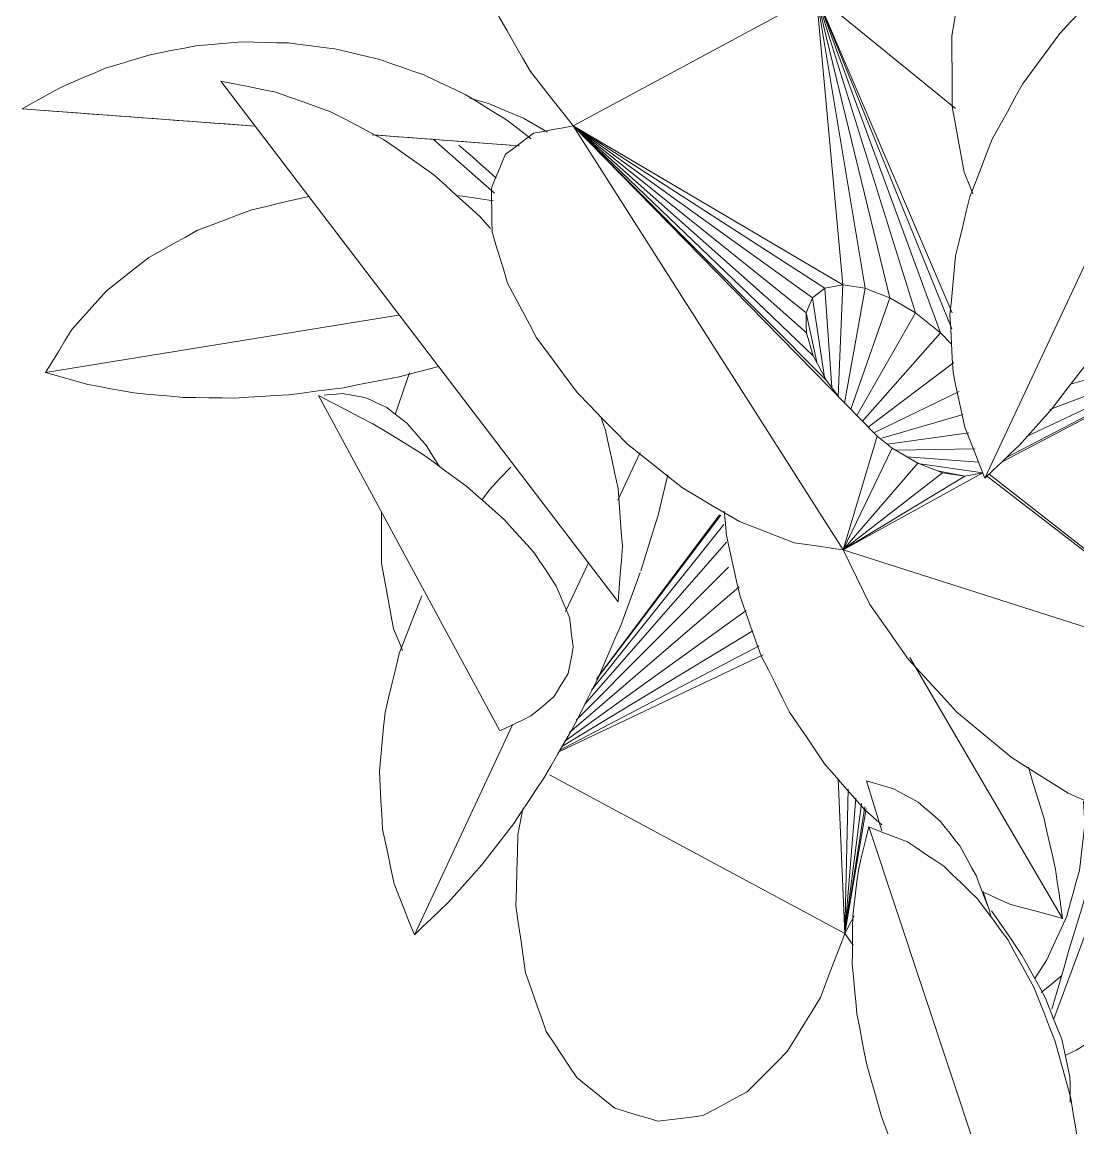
# Model space of a CAD drawing. Header units: metres. Extents: x 13.9 to 26.7, y -0.2 to 3.2.
# Drawn here: x 16.4826 to 16.5728, y 0.5277 to 0.6222 of the extents above; entities that cross this region are included whole.
import ezdxf

# ---------------------------------------------------------------- set-up
doc = ezdxf.new("R2010")
doc.units = ezdxf.units.M
doc.layers.add('Importações nas famílias', color=10, linetype='Continuous', lineweight=5)
doc.layers.add('Vegetação', color=7, linetype='Continuous', lineweight=5)

# ---------------------------------------------------------------- blocks, each defined once
blk = doc.blocks.new('Planta_pergolado_12200 - plantas pergolado_skp_Component_12-V111-Corte 1')
at = {"layer": 'Importações nas famílias'}
for p, q in [((16.556049, 0.553087), (16.554726, 0.557353)), ((16.565365, 0.545662), (16.565195, 0.546346))]:
    blk.add_line(p, q, dxfattribs=at)
at = {"layer": 'Importações nas famílias', "flags": 128}
for points in [[(16.55704, 0.556678), (16.556462, 0.556847), (16.555883, 0.557016), (16.555304, 0.557184), (16.554726, 0.557353)], [(16.559156, 0.555518), (16.558627, 0.555808), (16.558098, 0.556098), (16.557569, 0.556388), (16.55704, 0.556678)], [(16.561049, 0.553883), (16.560575, 0.554292), (16.560102, 0.554701), (16.559629, 0.555109), (16.559156, 0.555518)], [(16.562698, 0.551794), (16.562285, 0.552316), (16.561873, 0.552839), (16.561461, 0.553361), (16.561049, 0.553883)], [(16.564085, 0.549272), (16.563738, 0.549902), (16.563391, 0.550533), (16.563045, 0.551163), (16.562698, 0.551794)], [(16.565195, 0.546346), (16.564918, 0.547077), (16.56464, 0.547809), (16.564363, 0.54854), (16.564085, 0.549272)], [(16.565405, 0.546249), (16.566056, 0.545302), (16.566707, 0.544355), (16.567358, 0.543407), (16.568008, 0.54246)], [(16.568008, 0.54246), (16.568512, 0.541539), (16.569015, 0.540619), (16.569518, 0.539698), (16.570022, 0.538777)], [(16.570022, 0.538777), (16.570366, 0.537904), (16.570709, 0.53703), (16.571053, 0.536157), (16.571397, 0.535284)], [(16.571397, 0.535284), (16.571574, 0.534479), (16.57175, 0.533674), (16.571927, 0.532869), (16.572103, 0.532064)], [(16.572103, 0.532064), (16.572108, 0.531347), (16.572113, 0.530629), (16.572118, 0.529911)]]:
    blk.add_lwpolyline(points, dxfattribs=at)
blk = doc.blocks.new('Planta_pergolado_12200 - plantas pergolado_skp_Component_12-V113-Corte 1')
at = {"layer": 'Importações nas famílias'}
blk.add_line((16.507928, 0.590257), (16.523421, 0.56162), dxfattribs=at)
at = {"layer": 'Importações nas famílias', "flags": 128}
for points in [[(16.508434, 0.590303), (16.50894, 0.590348), (16.509445, 0.590393), (16.509951, 0.590439)], [(16.509951, 0.590439), (16.510439, 0.590354), (16.510927, 0.590269), (16.511415, 0.590184), (16.511903, 0.5901)], [(16.512568, 0.587859), (16.511408, 0.588459), (16.510248, 0.589058), (16.509088, 0.589658), (16.507928, 0.590257)], [(16.511903, 0.5901), (16.512367, 0.589886), (16.512832, 0.589672), (16.513297, 0.589458), (16.513762, 0.589244)], [(16.513762, 0.589244), (16.514198, 0.588903), (16.514634, 0.588563), (16.515071, 0.588222), (16.515507, 0.587881)], [(16.516828, 0.585251), (16.515763, 0.585903), (16.514698, 0.586555), (16.513633, 0.587207), (16.512568, 0.587859)], [(16.515507, 0.587881), (16.515911, 0.587418), (16.516314, 0.586954), (16.516717, 0.58649), (16.51712, 0.586027)], [(16.51712, 0.586027), (16.517486, 0.585445), (16.517851, 0.584864), (16.518217, 0.584282)], [(16.520607, 0.582495), (16.519662, 0.583184), (16.518718, 0.583873), (16.517773, 0.584562), (16.516828, 0.585251)], [(16.523817, 0.579655), (16.523015, 0.580365), (16.522212, 0.581075), (16.52141, 0.581785), (16.520607, 0.582495)], [(16.526383, 0.576798), (16.525742, 0.577513), (16.5251, 0.578227), (16.524459, 0.578941), (16.523817, 0.579655)], [(16.528244, 0.573992), (16.527779, 0.574693), (16.527314, 0.575395), (16.526848, 0.576097), (16.526383, 0.576798)], [(16.529357, 0.571301), (16.529079, 0.571974), (16.528801, 0.572646), (16.528523, 0.573319), (16.528244, 0.573992)], [(16.529696, 0.568789), (16.529611, 0.569417), (16.529526, 0.570045), (16.529442, 0.570673), (16.529357, 0.571301)], [(16.529252, 0.566515), (16.529363, 0.567084), (16.529474, 0.567652), (16.529585, 0.568221), (16.529696, 0.568789)], [(16.528036, 0.564533), (16.52834, 0.565029), (16.528644, 0.565524), (16.528948, 0.56602), (16.529252, 0.566515)], [(16.526077, 0.562888), (16.526567, 0.563299), (16.527057, 0.563711), (16.527547, 0.564122), (16.528036, 0.564533)], [(16.523421, 0.56162), (16.524085, 0.561937), (16.524749, 0.562254), (16.525413, 0.562571), (16.526077, 0.562888)]]:
    blk.add_lwpolyline(points, dxfattribs=at)
blk = doc.blocks.new('Planta_pergolado_12200 - plantas pergolado_skp_Component_12-V114-Corte 1')
at = {"layer": 'Importações nas famílias'}
for p, q in [((16.499597, 0.617119), (16.533536, 0.572636)), ((16.522616, 0.604523), (16.521737, 0.605541)), ((16.532431, 0.587319), (16.532005, 0.588509))]:
    blk.add_line(p, q, dxfattribs=at)
at = {"layer": 'Importações nas famílias', "flags": 128}
for points in [[(16.504291, 0.616184), (16.503118, 0.616418), (16.501944, 0.616652), (16.50077, 0.616886), (16.499597, 0.617119)], [(16.50896, 0.614512), (16.507793, 0.61493), (16.506625, 0.615348), (16.505458, 0.615766), (16.504291, 0.616184)], [(16.513494, 0.612141), (16.51236, 0.612733), (16.511227, 0.613326), (16.510093, 0.613919), (16.50896, 0.614512)], [(16.517786, 0.609127), (16.516713, 0.60988), (16.51564, 0.610634), (16.514567, 0.611387), (16.513494, 0.612141)], [(16.521737, 0.605541), (16.52075, 0.606437), (16.519762, 0.607334), (16.518774, 0.60823), (16.517786, 0.609127)], [(16.533513, 0.582329), (16.533243, 0.583576), (16.532972, 0.584824), (16.532702, 0.586071), (16.532431, 0.587319)], [(16.533884, 0.577396), (16.533791, 0.578629), (16.533699, 0.579863), (16.533606, 0.581096), (16.533513, 0.582329)], [(16.533536, 0.572636), (16.533623, 0.573826), (16.53371, 0.575016), (16.533797, 0.576206), (16.533884, 0.577396)]]:
    blk.add_lwpolyline(points, dxfattribs=at)
blk = doc.blocks.new('Planta_pergolado_12200 - plantas pergolado_skp_Component_12-V94-Corte 1')
at = {"layer": 'Importações nas famílias'}
for p, q in [((16.660592, 0.425915), (16.666994, 0.44325)), ((16.661615, 0.422804), (16.662495, 0.423227))]:
    blk.add_line(p, q, dxfattribs=at)
at = {"layer": 'Importações nas famílias', "flags": 128}
for points in [[(16.66562, 0.44369), (16.665389, 0.442996), (16.665057, 0.442001), (16.664726, 0.441007)], [(16.674859, 0.44128), (16.674803, 0.44206), (16.674747, 0.44284)], [(16.674565, 0.43823), (16.674638, 0.438992), (16.674712, 0.439755), (16.674785, 0.440517), (16.674859, 0.44128)], [(16.664726, 0.441007), (16.664376, 0.439896), (16.664025, 0.438786), (16.663674, 0.437675), (16.663323, 0.436565)], [(16.673756, 0.435285), (16.673958, 0.436021), (16.67416, 0.436757), (16.674363, 0.437494), (16.674565, 0.43823)], [(16.663323, 0.436565), (16.662961, 0.435364), (16.662599, 0.434164), (16.662236, 0.432963), (16.661874, 0.431763)], [(16.672441, 0.432479), (16.67277, 0.43318), (16.673098, 0.433882), (16.673427, 0.434584), (16.673756, 0.435285)], [(16.661874, 0.431763), (16.661509, 0.430501), (16.661144, 0.429238), (16.660778, 0.427976), (16.660413, 0.426714)], [(16.670635, 0.429841), (16.671086, 0.430501), (16.671538, 0.43116), (16.671989, 0.431819), (16.672441, 0.432479)], [(16.668357, 0.427403), (16.668926, 0.428012), (16.669496, 0.428622), (16.670065, 0.429232), (16.670635, 0.429841)], [(16.665634, 0.425189), (16.666315, 0.425743), (16.666995, 0.426296), (16.667676, 0.426849), (16.668357, 0.427403)], [(16.662495, 0.423227), (16.663279, 0.423717), (16.664064, 0.424208), (16.664849, 0.424699), (16.665634, 0.425189)]]:
    blk.add_lwpolyline(points, dxfattribs=at)
blk = doc.blocks.new('Planta_pergolado_12200 - plantas pergolado_skp_Component_17-V115-Corte 1')
at = {"layer": 'Importações nas famílias'}
for p, q in [((16.529688, 0.613296), (16.550435, 0.624489)), ((16.56104, 0.595629), (16.550435, 0.624489)), ((16.550435, 0.624489), (16.558913, 0.597321)), ((16.550435, 0.624489), (16.556718, 0.598619)), ((16.562016, 0.595969), (16.550435, 0.624489)), ((16.562322, 0.614782), (16.550435, 0.624489)), ((16.550435, 0.624489), (16.562046, 0.597341)), ((16.552717, 0.599713), (16.550435, 0.624489)), ((16.554604, 0.599435), (16.550435, 0.624489)), ((16.529688, 0.613296), (16.549594, 0.595629)), ((16.529688, 0.613296), (16.550188, 0.59366)), ((16.529688, 0.613296), (16.551309, 0.591546)), ((16.529688, 0.613296), (16.555646, 0.586785)), ((16.529688, 0.613296), (16.55275, 0.577074)), ((16.552717, 0.599713), (16.529688, 0.613296)), ((16.529688, 0.613296), (16.551184, 0.599435)), ((16.529688, 0.613296), (16.550109, 0.598619)), ((16.529688, 0.613296), (16.549567, 0.597321)), ((16.551184, 0.599435), (16.550109, 0.598619)), ((16.552717, 0.599713), (16.551184, 0.599435)), ((16.55176, 0.590938), (16.551184, 0.599435)), ((16.552324, 0.590179), (16.552717, 0.599713)), ((16.554604, 0.599435), (16.552717, 0.599713)), ((16.554604, 0.599435), (16.552865, 0.589625)), ((16.555029, 0.599271), (16.554604, 0.599435)), ((16.555029, 0.599271), (16.556718, 0.598619)), ((16.550109, 0.598619), (16.549567, 0.597321)), ((16.551152, 0.591841), (16.550109, 0.598619)), ((16.55339, 0.589088), (16.556718, 0.598619)), ((16.556718, 0.598619), (16.558913, 0.597321)), ((16.549567, 0.597321), (16.550478, 0.593112)), ((16.549567, 0.597321), (16.549583, 0.596307)), ((16.553899, 0.588568), (16.558913, 0.597321)), ((16.558913, 0.597321), (16.56104, 0.595629)), ((16.549583, 0.596307), (16.549594, 0.595629)), ((16.549594, 0.595629), (16.550188, 0.59366)), ((16.554396, 0.588061), (16.56104, 0.595629)), ((16.56104, 0.595629), (16.561939, 0.594704)), ((16.550188, 0.59366), (16.551309, 0.591546)), ((16.554885, 0.587562), (16.562201, 0.593091)), ((16.57345, 0.593036), (16.574089, 0.593143)), ((16.551309, 0.591546), (16.55233, 0.590171)), ((16.572137, 0.591238), (16.573932, 0.591738)), ((16.55537, 0.587066), (16.562638, 0.590622)), ((16.570393, 0.58906), (16.573779, 0.590362)), ((16.556049, 0.586626), (16.562996, 0.588657)), ((16.566621, 0.584939), (16.573638, 0.588589)), ((16.56838, 0.586763), (16.573654, 0.589239)), ((16.566368, 0.584617), (16.573674, 0.588487)), ((16.555646, 0.586785), (16.55275, 0.577074)), ((16.555646, 0.586785), (16.556921, 0.585771)), ((16.556512, 0.586096), (16.563473, 0.587074)), ((16.556921, 0.585771), (16.55275, 0.577074)), ((16.556921, 0.585771), (16.559116, 0.584473)), ((16.557235, 0.585585), (16.564014, 0.585724)), ((16.558169, 0.585033), (16.564301, 0.584578)), ((16.559116, 0.584473), (16.55275, 0.577074)), ((16.559116, 0.584473), (16.561229, 0.583657)), ((16.559116, 0.584463), (16.56465, 0.583657)), ((16.560804, 0.583821), (16.563116, 0.583379)), ((16.561229, 0.583657), (16.55275, 0.577074)), ((16.55275, 0.577074), (16.56465, 0.583657)), ((16.55275, 0.577074), (16.563116, 0.583379)), ((16.561229, 0.583657), (16.563116, 0.583379)), ((16.563116, 0.583379), (16.56465, 0.583657)), ((16.564939, 0.583434), (16.576688, 0.574393)), ((16.576608, 0.574615), (16.565201, 0.583558)), ((16.58775, 0.565881), (16.55275, 0.577074)), ((16.585379, 0.567705), (16.58775, 0.565881)), ((16.58775, 0.565881), (16.585428, 0.567701)), ((16.587664, 0.567632), (16.58775, 0.565881))]:
    blk.add_line(p, q, dxfattribs=at)
at = {"layer": 'Importações nas famílias', "flags": 128}
for points in [[(16.52778, 0.636979), (16.526977, 0.636764), (16.526173, 0.636548), (16.52537, 0.636333), (16.524567, 0.636117)], [(16.53183, 0.636608), (16.530817, 0.636701), (16.529805, 0.636794), (16.528792, 0.636886), (16.52778, 0.636979)], [(16.524567, 0.636117), (16.524028, 0.635609), (16.523489, 0.6351), (16.522949, 0.634591), (16.52241, 0.634082)], [(16.536034, 0.635169), (16.535288, 0.635424), (16.534135, 0.635819), (16.532982, 0.636214), (16.53183, 0.636608)], [(16.52241, 0.634082), (16.522172, 0.633314), (16.521933, 0.632547), (16.521695, 0.631779), (16.521456, 0.631011)], [(16.521456, 0.631011), (16.521535, 0.630037), (16.521613, 0.629063), (16.521692, 0.628089), (16.52177, 0.627115)], [(16.553808, 0.629333), (16.553111, 0.628836), (16.552414, 0.628339), (16.551717, 0.627842)], [(16.563542, 0.629165), (16.562297, 0.629445), (16.561052, 0.629724), (16.559808, 0.630004)], [(16.550435, 0.624489), (16.549344, 0.625556), (16.548253, 0.626623), (16.547162, 0.62769), (16.546072, 0.628757)], [(16.551717, 0.627842), (16.551397, 0.627004), (16.551076, 0.626166), (16.550756, 0.625327), (16.550435, 0.624489)], [(16.52177, 0.627115), (16.52216, 0.626001), (16.52255, 0.624887), (16.522941, 0.623772), (16.523331, 0.622658)], [(16.523331, 0.622658), (16.524006, 0.62148), (16.524681, 0.620302), (16.525356, 0.619123), (16.526031, 0.617945)], [(16.526031, 0.617945), (16.526946, 0.616783), (16.52786, 0.615621), (16.528774, 0.614458), (16.529688, 0.613296)], [(16.529688, 0.613296), (16.528838, 0.613142), (16.527988, 0.612988), (16.527138, 0.612833), (16.526288, 0.612679)], [(16.526288, 0.612679), (16.525693, 0.612227), (16.525097, 0.611774), (16.524502, 0.611322), (16.523906, 0.61087)], [(16.523906, 0.61087), (16.523605, 0.61015), (16.523305, 0.609431), (16.523004, 0.608711), (16.522704, 0.607992)], [(16.522704, 0.607992), (16.522718, 0.607054), (16.522733, 0.606116), (16.522748, 0.605178), (16.522763, 0.604241)], [(16.522763, 0.604241), (16.523092, 0.603149), (16.523421, 0.602057), (16.523751, 0.600965), (16.52408, 0.599873)], [(16.52408, 0.599873), (16.524701, 0.598701), (16.525323, 0.597529), (16.525944, 0.596357), (16.526565, 0.595185)], [(16.526565, 0.595185), (16.527436, 0.594013), (16.528307, 0.592841), (16.529178, 0.591669), (16.530049, 0.590498)], [(16.530049, 0.590498), (16.53111, 0.589406), (16.532171, 0.588314), (16.533232, 0.587222), (16.534294, 0.58613)], [(16.534294, 0.58613), (16.535473, 0.585192), (16.536652, 0.584254), (16.537831, 0.583316), (16.539011, 0.582379)], [(16.539011, 0.582379), (16.540227, 0.581659), (16.541444, 0.580939), (16.542661, 0.58022), (16.543878, 0.5795)], [(16.602814, 0.57864), (16.602036, 0.579821), (16.601259, 0.581003)], [(16.543878, 0.5795), (16.54505, 0.579048), (16.546221, 0.578596), (16.547393, 0.578143), (16.548564, 0.577691)], [(16.548564, 0.577691), (16.549611, 0.577537), (16.550657, 0.577383), (16.551703, 0.577228), (16.55275, 0.577074)], [(16.55275, 0.577074), (16.553315, 0.575912), (16.553881, 0.57475), (16.554447, 0.573587), (16.555012, 0.572425)], [(16.605668, 0.569887), (16.605463, 0.570926), (16.605257, 0.571965), (16.605052, 0.573004)], [(16.555012, 0.572425), (16.555838, 0.571247), (16.556663, 0.570069), (16.557488, 0.56889), (16.558313, 0.567712)], [(16.605218, 0.566458), (16.60533, 0.567315), (16.605443, 0.568173), (16.605555, 0.56903), (16.605668, 0.569887)], [(16.558313, 0.567712), (16.559342, 0.566598), (16.560371, 0.565483), (16.561399, 0.564369), (16.562428, 0.563255)], [(16.58882, 0.561613), (16.588552, 0.56268), (16.588285, 0.563747), (16.588017, 0.564814), (16.58775, 0.565881)], [(16.58775, 0.565881), (16.588949, 0.565317), (16.590149, 0.564753), (16.591348, 0.564189), (16.592548, 0.563625)], [(16.603529, 0.563988), (16.603951, 0.564605), (16.604373, 0.565223), (16.604795, 0.56584), (16.605218, 0.566458)], [(16.600716, 0.562645), (16.601419, 0.56298), (16.602122, 0.563316), (16.602826, 0.563652), (16.603529, 0.563988)], [(16.562428, 0.563255), (16.56359, 0.562281), (16.564752, 0.561307), (16.565913, 0.560333), (16.567075, 0.559359)], [(16.592548, 0.563625), (16.593654, 0.563349), (16.594759, 0.563073), (16.595865, 0.562797), (16.59697, 0.562521)], [(16.59697, 0.562521), (16.597907, 0.562552), (16.598843, 0.562583), (16.599779, 0.562614), (16.600716, 0.562645)], [(16.588624, 0.558018), (16.588673, 0.558917), (16.588722, 0.559816), (16.588771, 0.560715), (16.58882, 0.561613)], [(16.567075, 0.559359), (16.568291, 0.558591), (16.569507, 0.557823), (16.570723, 0.557056), (16.571939, 0.556288)], [(16.587177, 0.55534), (16.587538, 0.55601), (16.5879, 0.556679), (16.588262, 0.557349), (16.588624, 0.558018)], [(16.571939, 0.556288), (16.573126, 0.555779), (16.574314, 0.55527), (16.575501, 0.554762), (16.576688, 0.554253)], [(16.584575, 0.553762), (16.585226, 0.554157), (16.585876, 0.554551), (16.586526, 0.554946), (16.587177, 0.55534)], [(16.576688, 0.554253), (16.577765, 0.554037), (16.578843, 0.553822), (16.57992, 0.553606), (16.580998, 0.553391)], [(16.580998, 0.553391), (16.581892, 0.553484), (16.582787, 0.553577), (16.583681, 0.553669), (16.584575, 0.553762)]]:
    blk.add_lwpolyline(points, dxfattribs=at)
blk = doc.blocks.new('Planta_pergolado_12200 - plantas pergolado_skp_Component_16-V116-Corte 1')
for name, p in [('Planta_pergolado_12200 - plantas pergolado_skp_Component_17-V115-Corte 1', (0, 0)), ('Planta_pergolado_12200 - plantas pergolado_skp_Component_12-V114-Corte 1', (0, 0)), ('Planta_pergolado_12200 - plantas pergolado_skp_Component_12-V113-Corte 1', (0, 0)), ('Planta_pergolado_12200 - plantas pergolado_skp_Component_12-V111-Corte 1', (0, 0)), ('Planta_pergolado_12200 - plantas pergolado_skp_Component_12-V94-Corte 1', (-0.089853, 0.111116))]:
    blk.add_blockref(name, p)
blk = doc.blocks.new('Planta_pergolado_12200 - plantas pergolado_skp_-3067411-Corte 1')
blk.add_blockref('Planta_pergolado_12200 - plantas pergolado_skp_Component_16-V116-Corte 1', (0, 0))
blk = doc.blocks.new('Planta_pergolado_12200 - plantas pergolado_skp_-3067423-Corte 1')
blk.add_blockref('Planta_pergolado_12200 - plantas pergolado_skp_-3067411-Corte 1', (0, 0))
blk = doc.blocks.new('Planta_pergolado_12200 - plantas pergolado_skp_Component_12-V97-Corte 1')
at = {"layer": 'Importações nas famílias'}
blk.add_line((16.611776, 0.384133), (16.628182, 0.334684), dxfattribs=at)
at = {"layer": 'Importações nas famílias', "flags": 128}
for points in [[(16.611776, 0.384133), (16.61155, 0.383211), (16.611323, 0.38229), (16.611096, 0.381368), (16.61087, 0.380446)], [(16.615054, 0.382849), (16.614235, 0.38317), (16.613415, 0.383491), (16.612596, 0.383812), (16.611776, 0.384133)], [(16.618171, 0.380782), (16.617392, 0.381299), (16.616613, 0.381816), (16.615833, 0.382333), (16.615054, 0.382849)], [(16.621053, 0.377979), (16.620333, 0.37868), (16.619612, 0.379381), (16.618891, 0.380081), (16.618171, 0.380782)], [(16.61087, 0.380446), (16.610751, 0.379466), (16.610632, 0.378486), (16.610513, 0.377506), (16.610394, 0.376526)], [(16.623633, 0.374507), (16.622988, 0.375375), (16.622343, 0.376243), (16.621698, 0.377111), (16.621053, 0.377979)], [(16.610394, 0.376526), (16.610385, 0.375499), (16.610375, 0.374471), (16.610365, 0.373444), (16.610356, 0.372416)], [(16.625851, 0.370447), (16.625297, 0.371462), (16.624742, 0.372477), (16.624188, 0.373492), (16.623633, 0.374507)], [(16.610356, 0.372416), (16.610456, 0.371352), (16.610555, 0.370289), (16.610655, 0.369225), (16.610755, 0.368161)], [(16.627654, 0.365893), (16.627203, 0.367032), (16.626753, 0.36817), (16.626302, 0.369308), (16.625851, 0.370447)], [(16.610755, 0.368161), (16.610963, 0.367073), (16.611171, 0.365985), (16.611378, 0.364897), (16.611586, 0.363809)], [(16.629, 0.360954), (16.628664, 0.362189), (16.628327, 0.363424), (16.627991, 0.364659), (16.627654, 0.365893)], [(16.611586, 0.363809), (16.6119, 0.362709), (16.612214, 0.361609), (16.612528, 0.360508), (16.612842, 0.359408)], [(16.629858, 0.355745), (16.629644, 0.357047), (16.629429, 0.358349), (16.629215, 0.359652), (16.629, 0.360954)], [(16.612842, 0.359408), (16.613258, 0.358308), (16.613674, 0.357208), (16.61409, 0.356108), (16.614507, 0.355007)], [(16.630207, 0.350387), (16.63012, 0.351726), (16.630033, 0.353066), (16.629945, 0.354405), (16.629858, 0.355745)], [(16.614507, 0.355007), (16.615021, 0.353919), (16.615535, 0.352831), (16.616049, 0.351743), (16.616563, 0.350655)], [(16.616563, 0.350655), (16.617169, 0.349592), (16.617775, 0.348528), (16.618381, 0.347464), (16.618987, 0.3464)], [(16.63004, 0.345007), (16.630081, 0.346352), (16.630123, 0.347697), (16.630165, 0.349042), (16.630207, 0.350387)], [(16.618987, 0.3464), (16.619678, 0.345373), (16.62037, 0.344345), (16.621061, 0.343318), (16.621753, 0.34229)], [(16.629359, 0.339732), (16.629529, 0.341051), (16.629699, 0.34237), (16.629869, 0.343688), (16.63004, 0.345007)], [(16.621753, 0.34229), (16.622522, 0.34131), (16.623291, 0.34033), (16.62406, 0.33935), (16.624829, 0.33837)], [(16.628182, 0.334684), (16.628476, 0.335946), (16.62877, 0.337208), (16.629065, 0.33847), (16.629359, 0.339732)], [(16.624829, 0.33837), (16.625667, 0.337448), (16.626505, 0.336527), (16.627343, 0.335605), (16.628182, 0.334684)]]:
    blk.add_lwpolyline(points, dxfattribs=at)
blk = doc.blocks.new('Planta_pergolado_12200 - plantas pergolado_skp_Component_16-V194-Corte 1')
blk.add_blockref('Planta_pergolado_12200 - plantas pergolado_skp_Component_12-V97-Corte 1', (-0.056836, 0.16928))
blk = doc.blocks.new('Planta_pergolado_12200 - plantas pergolado_skp_Component_12-V101-Corte 1')
at = {"layer": 'Importações nas famílias'}
blk.add_line((16.621676, 0.249074), (16.645103, 0.299144), dxfattribs=at)
at = {"layer": 'Importações nas famílias', "flags": 128}
for points in [[(16.645103, 0.299144), (16.643924, 0.298627), (16.642745, 0.29811), (16.641566, 0.297593), (16.640387, 0.297076)], [(16.644533, 0.294468), (16.644676, 0.295637), (16.644818, 0.296806), (16.644961, 0.297975), (16.645103, 0.299144)], [(16.640387, 0.297076), (16.639266, 0.296389), (16.638146, 0.295702), (16.637026, 0.295015), (16.635905, 0.294328)], [(16.635905, 0.294328), (16.63487, 0.293487), (16.633835, 0.292646), (16.6328, 0.291805), (16.631765, 0.290964)], [(16.643656, 0.289712), (16.643875, 0.290901), (16.644094, 0.29209), (16.644314, 0.293279), (16.644533, 0.294468)], [(16.631765, 0.290964), (16.630839, 0.289988), (16.629914, 0.289013), (16.628988, 0.288038), (16.628062, 0.287063)], [(16.642483, 0.284928), (16.642776, 0.286124), (16.643069, 0.28732), (16.643363, 0.288516), (16.643656, 0.289712)], [(16.628062, 0.287063), (16.627268, 0.285976), (16.626473, 0.28489), (16.625679, 0.283803), (16.624884, 0.282717)], [(16.641026, 0.280171), (16.64139, 0.281361), (16.641755, 0.28255), (16.642119, 0.283739), (16.642483, 0.284928)], [(16.624884, 0.282717), (16.62424, 0.281544), (16.623595, 0.280372), (16.622951, 0.2792), (16.622306, 0.278027)], [(16.639302, 0.275493), (16.639733, 0.276663), (16.640164, 0.277832), (16.640595, 0.279002), (16.641026, 0.280171)], [(16.622306, 0.278027), (16.621826, 0.276797), (16.621347, 0.275566), (16.620867, 0.274335), (16.620387, 0.273105)], [(16.63733, 0.270946), (16.637823, 0.272083), (16.638316, 0.27322), (16.638809, 0.274357), (16.639302, 0.275493)], [(16.620387, 0.273105), (16.620084, 0.271845), (16.61978, 0.270585), (16.619477, 0.269325), (16.619173, 0.268064)], [(16.635132, 0.266581), (16.635682, 0.267672), (16.636231, 0.268764), (16.636781, 0.269855), (16.63733, 0.270946)], [(16.619173, 0.268064), (16.619053, 0.266804), (16.618933, 0.265544), (16.618813, 0.264285), (16.618693, 0.263025)], [(16.632733, 0.262445), (16.633332, 0.263479), (16.633932, 0.264513), (16.634532, 0.265547), (16.635132, 0.266581)], [(16.618693, 0.263025), (16.618759, 0.261794), (16.618825, 0.260564), (16.618891, 0.259334), (16.618957, 0.258103)], [(16.630158, 0.258586), (16.630801, 0.259551), (16.631445, 0.260516), (16.632089, 0.26148), (16.632733, 0.262445)], [(16.618957, 0.258103), (16.619207, 0.256932), (16.619458, 0.25576), (16.619709, 0.254588), (16.619959, 0.253417)], [(16.627436, 0.255045), (16.628117, 0.25593), (16.628797, 0.256816), (16.629477, 0.257701), (16.630158, 0.258586)], [(16.624599, 0.251863), (16.625308, 0.252658), (16.626017, 0.253454), (16.626727, 0.25425), (16.627436, 0.255045)], [(16.619959, 0.253417), (16.620388, 0.252331), (16.620818, 0.251245), (16.621247, 0.25016), (16.621676, 0.249074)], [(16.621676, 0.249074), (16.622407, 0.249771), (16.623138, 0.250468), (16.623868, 0.251166), (16.624599, 0.251863)]]:
    blk.add_lwpolyline(points, dxfattribs=at)
blk = doc.blocks.new('Planta_pergolado_12200 - plantas pergolado_skp_Component_17-V204-Corte 1')
at = {"layer": 'Importações nas famílias', "flags": 128}
for points in [[(16.562022, 0.62098), (16.562265, 0.622485), (16.562508, 0.623991), (16.562751, 0.625497), (16.562994, 0.627002)], [(16.562048, 0.614957), (16.562042, 0.616463), (16.562035, 0.617969), (16.562028, 0.619474), (16.562022, 0.62098)], [(16.563071, 0.609346), (16.562816, 0.610748), (16.56256, 0.612151), (16.562304, 0.613554), (16.562048, 0.614957)], [(16.563818, 0.607502), (16.563559, 0.608141), (16.563071, 0.609346)]]:
    blk.add_lwpolyline(points, dxfattribs=at)
blk = doc.blocks.new('Planta_pergolado_12200 - plantas pergolado_skp_Component_16-V205-Corte 1')
for name, p in [('Planta_pergolado_12200 - plantas pergolado_skp_Component_17-V204-Corte 1', (0, 0)), ('Planta_pergolado_12200 - plantas pergolado_skp_Component_12-V101-Corte 1', (-0.056836, 0.33414))]:
    blk.add_blockref(name, p)
blk = doc.blocks.new('Planta_pergolado_12200 - plantas pergolado_skp_-V208-Corte 1')
for name in ['Planta_pergolado_12200 - plantas pergolado_skp_Component_16-V205-Corte 1', 'Planta_pergolado_12200 - plantas pergolado_skp_Component_16-V194-Corte 1']:
    blk.add_blockref(name, (0, 0))
blk = doc.blocks.new('Planta_pergolado_12200 - plantas pergolado_skp_-3067425-Corte 1')
blk.add_blockref('Planta_pergolado_12200 - plantas pergolado_skp_-V208-Corte 1', (0, 0))
blk = doc.blocks.new('Planta_pergolado_12200 - plantas pergolado_skp_Component_12-V231-Corte 1')
at = {"layer": 'Importações nas famílias'}
blk.add_line((16.517752, 0.612145), (16.522979, 0.607544), dxfattribs=at)
at = {"layer": 'Importações nas famílias', "flags": 128}
for points in [[(16.520849, 0.615666), (16.521646, 0.61544), (16.522444, 0.615213)], [(16.522444, 0.615213), (16.523191, 0.614899), (16.523937, 0.614586), (16.524684, 0.614272), (16.525431, 0.613958)], [(16.525431, 0.613958), (16.526118, 0.61356), (16.526806, 0.613163), (16.527478, 0.612774)], [(16.521119, 0.610615), (16.520522, 0.61113), (16.519925, 0.611645)], [(16.523107, 0.608833), (16.522445, 0.609427), (16.521782, 0.610021), (16.521119, 0.610615)]]:
    blk.add_lwpolyline(points, dxfattribs=at)
blk = doc.blocks.new('Planta_pergolado_12200 - plantas pergolado_skp_Component_12-V232-Corte 1')
at = {"layer": 'Importações nas famílias'}
for p, q in [((16.482631, 0.614749), (16.502531, 0.613274)), ((16.502176, 0.613304), (16.501106, 0.613384)), ((16.512527, 0.612533), (16.525068, 0.611603)), ((16.513751, 0.612446), (16.512722, 0.612522)), ((16.525042, 0.611606), (16.52437, 0.611656))]:
    blk.add_line(p, q, dxfattribs=at)
at = {"layer": 'Importações nas famílias', "flags": 128}
for points in [[(16.493559, 0.619383), (16.494534, 0.61957), (16.495508, 0.619758), (16.496483, 0.619945), (16.497458, 0.620133)], [(16.497458, 0.620133), (16.498447, 0.620216), (16.499436, 0.6203), (16.500425, 0.620383), (16.501414, 0.620467)], [(16.501414, 0.620467), (16.502407, 0.620446), (16.503399, 0.620425), (16.504391, 0.620404), (16.505384, 0.620383)], [(16.505384, 0.620383), (16.506368, 0.620257), (16.507353, 0.620132), (16.508337, 0.620006), (16.509322, 0.619881)], [(16.509322, 0.619881), (16.510288, 0.619652), (16.511254, 0.619423), (16.51222, 0.619195), (16.513186, 0.618966)], [(16.48976, 0.618227), (16.49071, 0.618516), (16.491659, 0.618805), (16.492609, 0.619094), (16.493559, 0.619383)], [(16.513186, 0.618966), (16.514122, 0.618637), (16.515059, 0.618308), (16.515995, 0.617979), (16.516932, 0.61765)], [(16.486104, 0.616676), (16.487018, 0.617064), (16.487932, 0.617451), (16.488846, 0.617839), (16.48976, 0.618227)], [(16.516932, 0.61765), (16.517828, 0.617224), (16.518725, 0.616798), (16.519622, 0.616372), (16.520519, 0.615946)], [(16.482631, 0.614749), (16.483499, 0.615231), (16.484367, 0.615713), (16.485236, 0.616195), (16.486104, 0.616676)], [(16.520519, 0.615946), (16.521365, 0.615428), (16.522212, 0.614909), (16.523059, 0.614391), (16.523906, 0.613873)], [(16.485632, 0.614528), (16.484882, 0.614584), (16.484132, 0.614639), (16.483381, 0.614694), (16.482631, 0.614749)], [(16.489065, 0.614275), (16.488207, 0.614338), (16.487349, 0.614401), (16.486491, 0.614465), (16.485632, 0.614528)], [(16.492849, 0.613995), (16.491903, 0.614065), (16.490957, 0.614135), (16.490011, 0.614205), (16.489065, 0.614275)], [(16.496894, 0.613696), (16.495883, 0.613771), (16.494871, 0.613845), (16.49386, 0.61392), (16.492849, 0.613995)], [(16.501106, 0.613384), (16.500053, 0.613462), (16.499, 0.61354), (16.497947, 0.613618), (16.496894, 0.613696)], [(16.523906, 0.613873), (16.524694, 0.613269), (16.525482, 0.612664), (16.526095, 0.612193)], [(16.517638, 0.612157), (16.516666, 0.612229), (16.515695, 0.612301), (16.514723, 0.612374), (16.513751, 0.612446)], [(16.521206, 0.611891), (16.520314, 0.611958), (16.519422, 0.612024), (16.51853, 0.61209), (16.517638, 0.612157)], [(16.52437, 0.611656), (16.523579, 0.611715), (16.522788, 0.611774), (16.521997, 0.611832), (16.521206, 0.611891)]]:
    blk.add_lwpolyline(points, dxfattribs=at)
blk = doc.blocks.new('Planta_pergolado_12200 - plantas pergolado_skp_Component_12-V233-Corte 1')
at = {"layer": 'Importações nas famílias', "flags": 128}
for points in [[(16.573272, 0.555619), (16.573321, 0.554636), (16.57337, 0.553652)], [(16.57337, 0.553652), (16.573257, 0.552662), (16.573144, 0.551671), (16.573031, 0.550681), (16.572918, 0.54969)], [(16.572918, 0.54969), (16.572646, 0.548716), (16.572374, 0.547742), (16.572102, 0.546768), (16.57183, 0.545794)], [(16.565195, 0.546355), (16.564988, 0.546977), (16.564684, 0.547889)], [(16.57183, 0.545794), (16.571406, 0.544859), (16.570981, 0.543923), (16.570557, 0.542988), (16.570132, 0.542053)], [(16.570132, 0.542053), (16.569565, 0.541179), (16.569094, 0.540452)]]:
    blk.add_lwpolyline(points, dxfattribs=at)
blk = doc.blocks.new('Planta_pergolado_12200 - plantas pergolado_skp_Component_16-V236-Corte 1')
for name in ['Planta_pergolado_12200 - plantas pergolado_skp_Component_12-V232-Corte 1', 'Planta_pergolado_12200 - plantas pergolado_skp_Component_12-V231-Corte 1', 'Planta_pergolado_12200 - plantas pergolado_skp_Component_12-V233-Corte 1']:
    blk.add_blockref(name, (0, 0))
blk = doc.blocks.new('Planta_pergolado_12200 - plantas pergolado_skp_Component_12-V312-Corte 1')
at = {"layer": 'Importações nas famílias'}
blk.add_line((16.484628, 0.592231), (16.514771, 0.597124), dxfattribs=at)
at = {"layer": 'Importações nas famílias', "flags": 128}
for points in [[(16.507117, 0.607263), (16.505975, 0.607), (16.50473, 0.606713), (16.503484, 0.606426), (16.502238, 0.606139)], [(16.522868, 0.606895), (16.521767, 0.607058), (16.520436, 0.607256), (16.519762, 0.607356)], [(16.502238, 0.606139), (16.501081, 0.605699), (16.499924, 0.605259), (16.498767, 0.604819), (16.49761, 0.604379)], [(16.49761, 0.604379), (16.496568, 0.603796), (16.495526, 0.603213), (16.494485, 0.60263), (16.493443, 0.602047)], [(16.493443, 0.602047), (16.492542, 0.601335), (16.49164, 0.600623), (16.490739, 0.599911), (16.489837, 0.599199)], [(16.489837, 0.599199), (16.489097, 0.598375), (16.488356, 0.59755), (16.487616, 0.596726), (16.486875, 0.595901)], [(16.486875, 0.595901), (16.486314, 0.594984), (16.485752, 0.594066), (16.48519, 0.593149), (16.484628, 0.592231)], [(16.514825, 0.591861), (16.516019, 0.592171), (16.517212, 0.592482), (16.518199, 0.592738)], [(16.484628, 0.592231), (16.485534, 0.591973), (16.486439, 0.591716), (16.487345, 0.591458), (16.488251, 0.5912)], [(16.510063, 0.590933), (16.511253, 0.591165), (16.512444, 0.591397), (16.513634, 0.591629), (16.514825, 0.591861)], [(16.488251, 0.5912), (16.489233, 0.591022), (16.490216, 0.590844), (16.491198, 0.590666), (16.492181, 0.590487)], [(16.492181, 0.590487), (16.493229, 0.590391), (16.494277, 0.590295), (16.495326, 0.590198), (16.496374, 0.590102)], [(16.505365, 0.590326), (16.50654, 0.590478), (16.507714, 0.590629), (16.508888, 0.590781), (16.510063, 0.590933)], [(16.496374, 0.590102), (16.497477, 0.590089), (16.49858, 0.590075), (16.499683, 0.590062), (16.500786, 0.590048)], [(16.500786, 0.590048), (16.501931, 0.590117), (16.503076, 0.590187), (16.504221, 0.590256), (16.505365, 0.590326)]]:
    blk.add_lwpolyline(points, dxfattribs=at)
blk = doc.blocks.new('Planta_pergolado_12200 - plantas pergolado_skp_Component_12-V313-Corte 1')
at = {"layer": 'Importações nas famílias'}
blk.add_line((16.571463, 0.545593), (16.558433, 0.567879), dxfattribs=at)
at = {"layer": 'Importações nas famílias', "flags": 128}
for points in [[(16.542578, 0.580383), (16.542648, 0.579624), (16.54277, 0.578313)], [(16.54277, 0.578313), (16.54306, 0.577009), (16.543351, 0.575705), (16.543642, 0.5744), (16.543933, 0.573096)], [(16.543933, 0.573096), (16.544386, 0.571828), (16.544839, 0.570561), (16.545292, 0.569294), (16.545746, 0.568027)], [(16.545746, 0.568027), (16.546351, 0.566826), (16.546956, 0.565626), (16.547561, 0.564425), (16.548166, 0.563225)], [(16.548166, 0.563225), (16.548909, 0.56212), (16.549652, 0.561015), (16.550395, 0.559909), (16.551138, 0.558804)], [(16.551138, 0.558804), (16.552001, 0.55782), (16.552864, 0.556835), (16.553727, 0.555851), (16.55459, 0.554867)], [(16.569898, 0.554107), (16.569562, 0.555206), (16.569225, 0.556305), (16.568889, 0.557404), (16.568552, 0.558504)], [(16.55459, 0.554867), (16.555554, 0.554027), (16.556049, 0.553595)], [(16.570872, 0.549787), (16.570629, 0.550867), (16.570385, 0.551947), (16.570142, 0.553027), (16.569898, 0.554107)], [(16.571463, 0.545593), (16.571316, 0.546641), (16.571168, 0.54769), (16.57102, 0.548739), (16.570872, 0.549787)], [(16.564793, 0.547808), (16.565886, 0.547311), (16.56698, 0.546814)], [(16.56698, 0.546814), (16.568101, 0.546509), (16.569222, 0.546203), (16.570343, 0.545898), (16.571463, 0.545593)]]:
    blk.add_lwpolyline(points, dxfattribs=at)
blk = doc.blocks.new('Planta_pergolado_12200 - plantas pergolado_skp_Component_12-V314-Corte 1')
at = {"layer": 'Importações nas famílias'}
for p, q in [((16.533486, 0.581315), (16.535394, 0.585394)), ((16.522508, 0.582192), (16.521872, 0.581323)), ((16.529036, 0.571804), (16.530987, 0.575975)), ((16.516122, 0.544203), (16.524515, 0.562143))]:
    blk.add_line(p, q, dxfattribs=at)
at = {"layer": 'Importações nas famílias', "flags": 128}
for points in [[(16.524359, 0.584142), (16.523433, 0.583167), (16.522508, 0.582192)], [(16.536928, 0.580057), (16.537221, 0.581253), (16.537515, 0.582449), (16.537768, 0.583482)], [(16.535471, 0.5753), (16.535836, 0.576489), (16.5362, 0.577679), (16.536564, 0.578868), (16.536928, 0.580057)], [(16.533748, 0.570622), (16.534179, 0.571792), (16.53461, 0.572961), (16.535041, 0.574131), (16.53541, 0.575133)], [(16.516751, 0.573156), (16.516272, 0.571926), (16.515792, 0.570695), (16.515312, 0.569464), (16.514832, 0.568234)], [(16.531776, 0.566075), (16.532269, 0.567212), (16.532762, 0.568349), (16.533255, 0.569485), (16.533748, 0.570622)], [(16.514832, 0.568234), (16.514529, 0.566973), (16.514226, 0.565713), (16.513922, 0.564453), (16.513619, 0.563193)], [(16.529578, 0.56171), (16.530127, 0.562801), (16.530677, 0.563892), (16.531226, 0.564984), (16.531776, 0.566075)], [(16.513619, 0.563193), (16.513498, 0.561933), (16.513378, 0.560673), (16.513258, 0.559413), (16.513138, 0.558153)], [(16.527178, 0.557574), (16.527778, 0.558608), (16.528378, 0.559642), (16.528978, 0.560676), (16.529578, 0.56171)], [(16.513138, 0.558153), (16.513204, 0.556923), (16.51327, 0.555693), (16.513336, 0.554463), (16.513402, 0.553232)], [(16.524603, 0.553715), (16.525247, 0.55468), (16.52589, 0.555644), (16.526534, 0.556609), (16.527178, 0.557574)], [(16.521882, 0.550174), (16.522562, 0.551059), (16.523242, 0.551944), (16.523923, 0.55283), (16.524603, 0.553715)], [(16.513402, 0.553232), (16.513653, 0.552061), (16.513903, 0.550889), (16.514154, 0.549717), (16.514404, 0.548545)], [(16.519044, 0.546992), (16.519753, 0.547787), (16.520463, 0.548583), (16.521172, 0.549378), (16.521882, 0.550174)], [(16.514404, 0.548545), (16.514834, 0.54746), (16.515263, 0.546374), (16.515692, 0.545288), (16.516122, 0.544203)], [(16.516122, 0.544203), (16.516852, 0.5449), (16.517583, 0.545597), (16.518313, 0.546294), (16.519044, 0.546992)]]:
    blk.add_lwpolyline(points, dxfattribs=at)
blk = doc.blocks.new('Planta_pergolado_12200 - plantas pergolado_skp_Component_17-V315-Corte 1')
at = {"layer": 'Importações nas famílias'}
for p, q in [((16.531675, 0.566027), (16.542279, 0.580037)), ((16.531747, 0.566179), (16.542171, 0.58006)), ((16.531244, 0.565105), (16.542544, 0.579257)), ((16.530672, 0.563892), (16.54278, 0.577735)), ((16.529942, 0.562535), (16.542947, 0.575615)), ((16.529375, 0.561486), (16.543866, 0.573925)), ((16.528978, 0.560751), (16.544452, 0.571898)), ((16.528716, 0.560268), (16.545015, 0.57015)), ((16.528556, 0.559972), (16.545558, 0.568885)), ((16.545893, 0.568105), (16.528471, 0.559814)), ((16.527666, 0.557874), (16.552874, 0.544319)), ((16.552321, 0.557542), (16.552874, 0.544319)), ((16.553161, 0.556643), (16.552874, 0.544319)), ((16.552874, 0.544319), (16.553825, 0.555875)), ((16.552874, 0.544319), (16.554296, 0.555405)), ((16.554579, 0.555122), (16.552874, 0.544319)), ((16.554703, 0.554999), (16.552874, 0.544319)), ((16.553671, 0.545805), (16.552874, 0.544319)), ((16.553604, 0.543298), (16.552874, 0.544319))]:
    blk.add_line(p, q, dxfattribs=at)
at = {"layer": 'Importações nas famílias', "flags": 128}
for points in [[(16.514498, 0.588647), (16.514751, 0.589394), (16.515227, 0.590797), (16.515704, 0.5922)], [(16.513329, 0.575946), (16.513323, 0.577452), (16.513316, 0.578957), (16.51331, 0.580309)], [(16.514353, 0.570334), (16.514097, 0.571737), (16.513841, 0.57314), (16.513585, 0.574543), (16.513329, 0.575946)], [(16.515099, 0.568491), (16.51484, 0.569129), (16.514353, 0.570334)], [(16.524964, 0.552727), (16.525255, 0.55422), (16.525399, 0.554958)], [(16.524788, 0.546672), (16.524832, 0.548186), (16.524876, 0.5497), (16.52492, 0.551213), (16.524964, 0.552727)], [(16.525616, 0.540946), (16.525409, 0.542377), (16.525202, 0.543809), (16.524995, 0.54524), (16.524788, 0.546672)], [(16.552874, 0.544319), (16.552355, 0.542949), (16.551835, 0.541578), (16.551316, 0.540207), (16.550797, 0.538837)], [(16.527389, 0.53594), (16.526946, 0.537191), (16.526503, 0.538443), (16.526059, 0.539694), (16.525616, 0.540946)], [(16.571393, 0.540686), (16.570528, 0.53998), (16.569654, 0.539266)], [(16.550797, 0.538837), (16.550085, 0.537682), (16.549373, 0.536527), (16.548661, 0.535372), (16.54795, 0.534218)], [(16.529989, 0.531995), (16.529339, 0.532981), (16.528689, 0.533967), (16.528039, 0.534954), (16.527389, 0.53594)], [(16.54795, 0.534218), (16.547094, 0.533358), (16.546238, 0.532497), (16.545382, 0.531637), (16.544527, 0.530777)], [(16.533236, 0.52938), (16.532424, 0.530034), (16.531612, 0.530687), (16.5308, 0.531341), (16.529989, 0.531995)], [(16.544527, 0.530777), (16.543585, 0.53027), (16.542644, 0.529763), (16.541703, 0.529256), (16.540762, 0.528749)], [(16.53691, 0.528273), (16.535992, 0.52855), (16.535073, 0.528826), (16.534155, 0.529103), (16.533236, 0.52938)], [(16.540762, 0.528749), (16.539799, 0.52863), (16.538836, 0.528511), (16.537873, 0.528392), (16.53691, 0.528273)]]:
    blk.add_lwpolyline(points, dxfattribs=at)
blk = doc.blocks.new('Planta_pergolado_12200 - plantas pergolado_skp_Component_16-V316-Corte 1')
for name in ['Planta_pergolado_12200 - plantas pergolado_skp_Component_12-V312-Corte 1', 'Planta_pergolado_12200 - plantas pergolado_skp_Component_17-V315-Corte 1', 'Planta_pergolado_12200 - plantas pergolado_skp_Component_12-V314-Corte 1', 'Planta_pergolado_12200 - plantas pergolado_skp_Component_12-V313-Corte 1']:
    blk.add_blockref(name, (0, 0))
blk = doc.blocks.new('Planta_pergolado_12200 - plantas pergolado_skp_-V319-Corte 1')
blk.add_blockref('Planta_pergolado_12200 - plantas pergolado_skp_Component_16-V316-Corte 1', (0, 0))
blk = doc.blocks.new('Planta_pergolado_12200 - plantas pergolado_skp_-3067427-Corte 1')
for name in ['Planta_pergolado_12200 - plantas pergolado_skp_-V319-Corte 1', 'Planta_pergolado_12200 - plantas pergolado_skp_Component_16-V236-Corte 1']:
    blk.add_blockref(name, (0, 0))
blk = doc.blocks.new('Planta_pergolado_12200 - plantas pergolado_skp_-3067432-Corte 1')
for name in ['Planta_pergolado_12200 - plantas pergolado_skp_-3067425-Corte 1', 'Planta_pergolado_12200 - plantas pergolado_skp_-3067427-Corte 1', 'Planta_pergolado_12200 - plantas pergolado_skp_-3067423-Corte 1']:
    blk.add_blockref(name, (0, 0))
blk = doc.blocks.new('Planta_pergolado_12200 - Planta_pergolado_12200-3067476-Corte 1')
blk.add_blockref('Planta_pergolado_12200 - plantas pergolado_skp_-3067432-Corte 1', (0, 0))

msp = doc.modelspace()

# ---------------------------------------------------------------- block references
at = {"layer": 'Vegetação', "color": 10}
msp.add_blockref('Planta_pergolado_12200 - Planta_pergolado_12200-3067476-Corte 1', (0, 0), dxfattribs=at)

doc.saveas('drawing.dxf')
